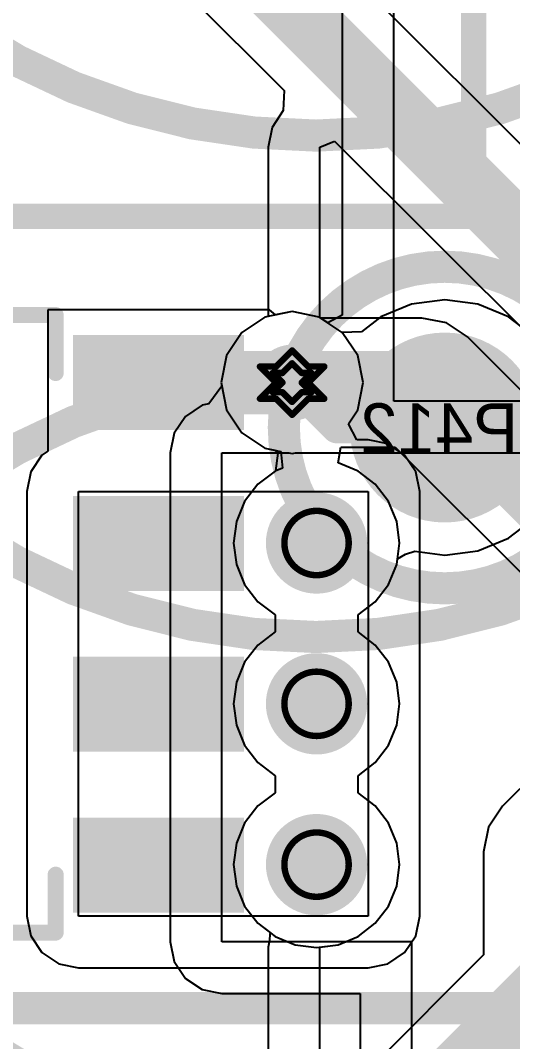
# Model space of a CAD drawing. Header units: millimetres. Extents: x 5 to 399, y 5 to 287.
# Drawn here: x 197.62 to 201.51, y 135.9 to 143.96 of the extents above; entities that cross this region are included whole.
import ezdxf

# ---------------------------------------------------------------- set-up
doc = ezdxf.new("R2010")
doc.units = ezdxf.units.MM
for name, color, linetype in [('BottomLayer', 5, 'Continuous'), ('BottomOverlay', 54, 'Continuous'), ('BottomPaste', 16, 'Continuous'), ('BottomSolder', 6, 'Continuous'), ('DrillDrawing', 1, 'Continuous'), ('DrillGuide', 244, 'Continuous'), ('Mechanical7', 56, 'Continuous'), ('MidLayer1', 16, 'Continuous'), ('MidLayer2', 76, 'Continuous'), ('MultiLayer', 9, 'Continuous'), ('TopLayer', 1, 'Continuous'), ('TopOverlay', 2, 'Continuous'), ('TopPaste', 8, 'Continuous'), ('TopSolder', 216, 'Continuous'), ('ViaHoleLayer', 16, 'Continuous')]:
    doc.layers.add(name, color=color, linetype=linetype)

# ---------------------------------------------------------------- blocks, each defined once
blk = doc.blocks.new('TP1_5MM_B_133')
at = {"layer": 'BottomLayer', "const_width": 0.75}
blk.add_lwpolyline([(-0.375, 0, 1), (0.375, 0, 1)], format="xyb", close=True, dxfattribs=at)
at = {"layer": 'BottomOverlay'}
for points, const_width in [([(1.27, 0, 1), (-1.27, 0, 1)], 0.254), ([(-1.3335, 0, 1), (-1.2065, 0, 1)], 0.127), ([(1.2065, 0, 1), (1.3335, 0, 1)], 0.127)]:
    blk.add_lwpolyline(points, format="xyb", close=True, dxfattribs=dict(at, const_width=const_width))
at = {"layer": 'BottomPaste', "const_width": 0.75}
blk.add_lwpolyline([(-0.375, 0, 1), (0.375, 0, 1)], format="xyb", close=True, dxfattribs=at)
at = {"layer": 'BottomSolder', "const_width": 0.75}
blk.add_lwpolyline([(-0.375, 0, 1), (0.375, 0, 1)], format="xyb", close=True, dxfattribs=at)
blk = doc.blocks.new('PQFN_8_MULTI_206')
at = {"layer": 'TopLayer'}
for p, q in [((2.667, 2.586), (-2.667, 2.586)), ((-2.667, 2.586), (-2.667, 1.7732)), ((2.667, 1.7732), (2.667, 2.586)), ((-2.667, 1.7732), (-2.2606, 1.7732)), ((-2.2606, 1.7732), (-2.2606, 1.4478)), ((2.2606, 1.4478), (2.2606, 1.7732)), ((2.2606, 1.7732), (2.667, 1.7732)), ((-2.2606, 1.4478), (-2.667, 1.4478)), ((-2.667, 1.4478), (-2.667, 0.7874)), ((2.667, 1.4478), (2.2606, 1.4478)), ((2.667, 0.7874), (2.667, 1.4478)), ((-2.667, 0.7874), (-2.2606, 0.7874)), ((-2.2606, 0.7874), (-2.2605, -0.5079)), ((2.2606, -0.508), (2.2606, 0.7874)), ((2.2606, 0.7874), (2.667, 0.7874)), ((-2.2605, -0.5079), (-2.6162, -0.5079)), ((-2.6162, -0.5079), (-2.6162, -0.762)), ((2.6162, -0.508), (2.2606, -0.508)), ((2.6162, -0.762), (2.6162, -0.508)), ((-2.6162, -0.762), (-2.2605, -0.762)), ((-2.2605, -0.762), (-2.2605, -1.0922)), ((2.2606, -1.0922), (2.2606, -0.762)), ((2.2606, -0.762), (2.6162, -0.762)), ((-2.2605, -1.0922), (-2.667, -1.0922)), ((-2.667, -1.0922), (-2.667, -1.7526)), ((2.667, -1.0922), (2.2606, -1.0922)), ((2.667, -1.7526), (2.667, -1.0922)), ((-2.667, -1.7526), (-2.2605, -1.7526)), ((-2.2605, -1.7526), (-2.2605, -2.032)), ((2.2605, -2.032), (2.2605, -1.7526)), ((2.2605, -1.7526), (2.667, -1.7526)), ((-2.2605, -2.032), (2.2605, -2.032))]:
    blk.add_line(p, q, dxfattribs=at)
for points in [[(-2, -1.75), (2, -1.75), (-2, 1.75), (2, 1.75)], [(-2.23, -4.1048), (-1.58, -4.1048), (-2.23, -2.8548), (-1.58, -2.8548)], [(-0.96, -4.1048), (-0.31, -4.1048), (-0.96, -2.8548), (-0.31, -2.8548)], [(0.31, -4.1048), (0.96, -4.1048), (0.31, -2.8548), (0.96, -2.8548)], [(2.23, -2.8548), (1.58, -2.8548), (2.23, -4.1048), (1.58, -4.1048)]]:
    blk.add_solid(points, dxfattribs=at)
at = {"layer": 'TopOverlay', "const_width": 0.127}
for points in [[(-2.4384, -2.2098), (-2.4384, -2.667)], [(2.4384, -2.2098), (2.4384, -2.667)], [(-2.4384, -2.667), (-1.9812, -2.667)], [(1.9812, -2.667), (2.4384, -2.667)]]:
    blk.add_lwpolyline(points, dxfattribs=at)
at = {"layer": 'TopOverlay', "const_width": 0.0635}
for points in [[(-2.4701, -2.2098, 1), (-2.4066, -2.2098, 1)], [(2.4066, -2.2098, 1), (2.4701, -2.2098, 1)], [(-2.4701, -2.667, 1), (-2.4066, -2.667, 1)], [(-2.4701, -2.667, 1), (-2.4066, -2.667, 1)], [(-2.013, -2.667, 1), (-1.9494, -2.667, 1)], [(1.9494, -2.667, 1), (2.013, -2.667, 1)], [(2.4066, -2.667, 1), (2.4701, -2.667, 1)], [(2.4066, -2.667, 1), (2.4701, -2.667, 1)]]:
    blk.add_lwpolyline(points, format="xyb", close=True, dxfattribs=at)
at = {"layer": 'TopPaste'}
for p, q in [((-1.575, 2.442), (-2.2352, 2.442)), ((-2.2352, 2.442), (-2.2352, 1.592)), ((-1.575, 1.592), (-1.575, 2.442)), ((-1.425, 1.592), (-1.425, 2.442)), ((-1.425, 2.442), (-0.575, 2.442)), ((-0.575, 2.442), (-0.575, 1.592)), ((-0.425, 1.575), (-0.425, 2.425)), ((-0.425, 2.425), (0.425, 2.425)), ((0.425, 2.425), (0.425, 1.575)), ((0.575, 1.5944), (0.575, 2.4444)), ((0.575, 2.4444), (1.425, 2.4444)), ((1.425, 2.4444), (1.425, 1.5944)), ((1.575, 1.5944), (1.575, 2.4444)), ((1.575, 2.4444), (2.2352, 2.4444)), ((2.2352, 2.4444), (2.2352, 1.5944)), ((-2.2352, 1.592), (-1.575, 1.592)), ((-0.575, 1.592), (-1.425, 1.592)), ((0.425, 1.575), (-0.425, 1.575)), ((1.425, 1.5944), (0.575, 1.5944)), ((2.2352, 1.5944), (1.575, 1.5944)), ((-1.575, 1.4744), (-2.2352, 1.4744)), ((-2.2352, 1.4744), (-2.2352, 0.6244)), ((-1.575, 0.6244), (-1.575, 1.4744)), ((-1.425, 1.425), (-0.575, 1.425)), ((-1.425, 0.575), (-1.425, 1.425)), ((-0.575, 1.425), (-0.575, 0.575)), ((-0.425, 1.4444), (0.425, 1.4444)), ((-0.425, 0.5944), (-0.425, 1.4444)), ((0.425, 1.4444), (0.425, 0.5944)), ((0.575, 1.4444), (1.425, 1.4444)), ((0.575, 0.5944), (0.575, 1.4444)), ((1.425, 1.4444), (1.425, 0.5944)), ((1.575, 0.575), (1.575, 1.425)), ((1.575, 1.425), (2.2352, 1.425)), ((2.2352, 1.425), (2.2352, 0.575)), ((-2.2352, 0.6244), (-1.575, 0.6244)), ((-0.575, 0.575), (-1.425, 0.575)), ((0.425, 0.5944), (-0.425, 0.5944)), ((1.425, 0.5944), (0.575, 0.5944)), ((2.2352, 0.575), (1.575, 0.575)), ((-1.575, 0.425), (-2.2352, 0.425)), ((-2.2352, 0.425), (-2.2352, -0.425)), ((-1.575, -0.425), (-1.575, 0.425)), ((-1.425, 0.425), (-0.575, 0.425)), ((-1.425, -0.425), (-1.425, 0.425)), ((-0.575, 0.425), (-0.575, -0.425)), ((-0.425, 0.425), (0.425, 0.425)), ((-0.425, -0.425), (-0.425, 0.425)), ((0.425, 0.425), (0.425, -0.425)), ((0.575, 0.425), (1.425, 0.425)), ((0.575, -0.425), (0.575, 0.425)), ((1.425, 0.425), (1.425, -0.425)), ((1.575, -0.425), (1.575, 0.425)), ((1.575, 0.425), (2.2352, 0.425)), ((2.2352, 0.425), (2.2352, -0.425)), ((-2.2352, -0.425), (-1.575, -0.425)), ((-0.575, -0.425), (-1.425, -0.425)), ((0.425, -0.425), (-0.425, -0.425)), ((1.425, -0.425), (0.575, -0.425)), ((2.2352, -0.425), (1.575, -0.425)), ((-1.575, -0.575), (-2.2352, -0.575)), ((-2.2352, -0.575), (-2.2352, -1.425)), ((-1.575, -1.425), (-1.575, -0.575)), ((-1.425, -0.575), (-0.575, -0.575)), ((-1.425, -1.425), (-1.425, -0.575)), ((-0.575, -0.575), (-0.575, -1.425)), ((-0.425, -0.575), (0.425, -0.575)), ((-0.425, -1.425), (-0.425, -0.575)), ((0.425, -0.575), (0.425, -1.425)), ((0.575, -0.575), (1.425, -0.575)), ((0.575, -1.425), (0.575, -0.575)), ((1.425, -0.575), (1.425, -1.425)), ((1.575, -1.425), (1.575, -0.575)), ((1.575, -0.575), (2.2352, -0.575)), ((2.2352, -0.575), (2.2352, -1.425)), ((-2.2352, -1.425), (-1.575, -1.425)), ((-0.575, -1.425), (-1.425, -1.425)), ((0.425, -1.425), (-0.425, -1.425)), ((1.425, -1.425), (0.575, -1.425)), ((2.2352, -1.425), (1.575, -1.425)), ((-1.575, -1.575), (-2.2352, -1.575)), ((-2.2352, -1.575), (-2.2352, -2.0066)), ((-1.575, -2.0066), (-1.575, -1.575)), ((-0.575, -1.575), (-1.425, -1.575)), ((-1.425, -1.575), (-1.425, -2.0066)), ((-0.575, -2.0066), (-0.575, -1.575)), ((0.425, -1.575), (-0.425, -1.575)), ((-0.425, -1.575), (-0.425, -2.0066)), ((0.425, -2.0066), (0.425, -1.575)), ((1.425, -1.575), (0.575, -1.575)), ((0.575, -1.575), (0.575, -2.0066)), ((1.425, -2.0066), (1.425, -1.575)), ((1.575, -2.0066), (1.575, -1.575)), ((1.575, -1.575), (2.2352, -1.575)), ((2.2352, -1.575), (2.2352, -2.0066)), ((-2.2352, -2.0066), (-1.575, -2.0066)), ((-1.425, -2.0066), (-0.575, -2.0066)), ((-0.425, -2.0066), (0.425, -2.0066)), ((0.575, -2.0066), (1.425, -2.0066)), ((2.2352, -2.0066), (1.575, -2.0066))]:
    blk.add_line(p, q, dxfattribs=at)
for points in [[(-2.2, -4.0748), (-1.61, -4.0748), (-2.2, -2.8848), (-1.61, -2.8848)], [(-0.93, -4.0748), (-0.34, -4.0748), (-0.93, -2.8848), (-0.34, -2.8848)], [(0.34, -4.0748), (0.93, -4.0748), (0.34, -2.8848), (0.93, -2.8848)], [(2.2, -2.8848), (1.61, -2.8848), (2.2, -4.0748), (1.61, -4.0748)]]:
    blk.add_solid(points, dxfattribs=at)
at = {"layer": 'TopSolder'}
for points in [[(-2, -1.75), (2, -1.75), (-2, 1.75), (2, 1.75)], [(-2.28, -4.1548), (-1.53, -4.1548), (-2.28, -2.8048), (-1.53, -2.8048)], [(-1.01, -4.1548), (-0.26, -4.1548), (-1.01, -2.8048), (-0.26, -2.8048)], [(0.26, -4.1548), (1.01, -4.1548), (0.26, -2.8048), (1.01, -2.8048)], [(2.28, -2.8048), (1.53, -2.8048), (2.28, -4.1548), (1.53, -4.1548)]]:
    blk.add_solid(points, dxfattribs=at)
blk = doc.blocks.new('P____ID_278')
at = {"layer": 'TopOverlay', "const_width": 0.2}
for points in [[(32, -9.967), (32, 0.033)], [(0, -9.967), (32, -9.967)]]:
    blk.add_lwpolyline(points, dxfattribs=at)
at = {"layer": 'TopOverlay', "const_width": 0.1}
blk.add_lwpolyline([(31.95, -9.967, 1), (32.05, -9.967, 1)], format="xyb", close=True, dxfattribs=at)
blk.add_lwpolyline([(31.95, -9.967, 1), (32.05, -9.967, 1)], format="xyb", close=True, dxfattribs=at)

msp = doc.modelspace()

# ---------------------------------------------------------------- linework, layer by layer
at = {"layer": 'BottomLayer'}
for p, q in [((200.7099, 141.7215), (200.4667, 141.6207)), ((200.971, 141.7558), (200.7099, 141.7215)), ((201.2321, 141.7215), (200.971, 141.7558)), ((201.4753, 141.6207), (201.2321, 141.7215)), ((199.5516, 141.6199), (199.3697, 141.4983)), ((199.7662, 141.6626), (199.5516, 141.6199)), ((199.9808, 141.6199), (199.7662, 141.6626)), ((200.1627, 141.4983), (199.9808, 141.6199)), ((200.4667, 141.6207), (200.3127, 141.5025)), ((201.6842, 141.4604), (201.4753, 141.6207)), ((199.3697, 141.4983), (199.2481, 141.3164)), ((200.3127, 141.5025), (200.1627, 141.4983)), ((199.2481, 141.3164), (199.2054, 141.1018)), ((199.2054, 141.1018), (199.2481, 140.8872)), ((199.2481, 140.8872), (199.3697, 140.7053)), ((199.3697, 140.7053), (199.5516, 140.5837)), ((199.5516, 140.5837), (199.6761, 140.5589)), ((199.6761, 140.5589), (199.6891, 140.4269)), ((199.6891, 140.4269), (199.6314, 140.403)), ((199.6314, 140.403), (199.4956, 140.2988)), ((199.4956, 140.2988), (199.3914, 140.163)), ((199.3914, 140.163), (199.3259, 140.0049)), ((199.3259, 140.0049), (199.3036, 139.8352)), ((201.4753, 139.8737), (201.6842, 140.034)), ((201.2321, 139.7729), (201.4753, 139.8737)), ((199.3036, 139.8352), (199.3259, 139.6655)), ((200.6622, 139.747), (200.7343, 139.7697)), ((200.7343, 139.7697), (200.971, 139.7386)), ((200.971, 139.7386), (201.2321, 139.7729)), ((200.5925, 139.6655), (200.5983, 139.7101)), ((200.5983, 139.7101), (200.6622, 139.747)), ((199.3259, 139.6655), (199.3914, 139.5074)), ((200.527, 139.5074), (200.5925, 139.6655)), ((199.3914, 139.5074), (199.4956, 139.3716)), ((200.4228, 139.3716), (200.527, 139.5074)), ((199.4956, 139.3716), (199.6314, 139.2674)), ((200.287, 139.2674), (200.4228, 139.3716)), ((199.6314, 139.2674), (199.6314, 139.133)), ((200.287, 139.133), (200.287, 139.2674)), ((199.6314, 139.133), (199.4956, 139.0288)), ((200.4228, 139.0288), (200.287, 139.133)), ((199.4956, 139.0288), (199.3914, 138.893)), ((200.527, 138.893), (200.4228, 139.0288)), ((199.3914, 138.893), (199.3259, 138.7349)), ((200.5925, 138.7349), (200.527, 138.893)), ((199.3259, 138.7349), (199.3036, 138.5652)), ((200.6148, 138.5652), (200.5925, 138.7349)), ((199.3036, 138.5652), (199.3259, 138.3955)), ((200.5925, 138.3955), (200.6148, 138.5652)), ((199.3259, 138.3955), (199.3914, 138.2374)), ((200.527, 138.2374), (200.5925, 138.3955)), ((199.3914, 138.2374), (199.4956, 138.1016)), ((200.4228, 138.1016), (200.527, 138.2374)), ((199.4956, 138.1016), (199.6314, 137.9974)), ((200.287, 137.9974), (200.4228, 138.1016)), ((199.6314, 137.9974), (199.6314, 137.863)), ((200.287, 137.863), (200.287, 137.9974)), ((199.6314, 137.863), (199.4956, 137.7588)), ((200.4228, 137.7588), (200.287, 137.863)), ((199.4956, 137.7588), (199.3914, 137.623)), ((200.527, 137.623), (200.4228, 137.7588)), ((199.3914, 137.623), (199.3259, 137.4649)), ((200.5925, 137.4649), (200.527, 137.623)), ((199.3259, 137.4649), (199.3036, 137.2952)), ((200.6148, 137.2952), (200.5925, 137.4649)), ((199.3036, 137.2952), (199.3259, 137.1255)), ((200.5925, 137.1255), (200.6148, 137.2952)), ((199.3259, 137.1255), (199.3914, 136.9674)), ((200.527, 136.9674), (200.5925, 137.1255)), ((199.3914, 136.9674), (199.4956, 136.8316)), ((200.4228, 136.8316), (200.527, 136.9674)), ((199.4956, 136.8316), (199.6314, 136.7274)), ((200.287, 136.7274), (200.4228, 136.8316)), ((199.6314, 136.7274), (199.7895, 136.6619)), ((200.1289, 136.6619), (200.287, 136.7274)), ((199.7895, 136.6619), (199.9592, 136.6396)), ((199.9592, 136.6396), (200.1289, 136.6619))]:
    msp.add_line(p, q, dxfattribs=at)
for points, const_width in [([(199.6162, 141.1018, 1), (199.9162, 141.1018, 1)], 0.3), ([(199.7037, 141.1018, 1), (199.8287, 141.1018, 1)], 0.125), ([(200.0583, 140.7472, 1), (200.1833, 140.7472, 1)], 0.125), ([(200.0583, 140.7472, 1), (200.1833, 140.7472, 1)], 0.125), ([(200.9085, 140.7472, 1), (201.0335, 140.7472, 1)], 0.125), ([(199.7592, 139.8352, 1), (200.1592, 139.8352, 1)], 0.4), ([(199.7592, 138.5652, 1), (200.1592, 138.5652, 1)], 0.4), ([(199.7592, 137.2952, 1), (200.1592, 137.2952, 1)], 0.4)]:
    msp.add_lwpolyline(points, format="xyb", close=True, dxfattribs=dict(at, const_width=const_width))
at = {"layer": 'BottomLayer', "const_width": 0.25}
for points in [[(199.7662, 141.1018), (200.1208, 140.7472)], [(200.1208, 140.7472), (200.971, 140.7472)]]:
    msp.add_lwpolyline(points, dxfattribs=at)
at = {"layer": 'DrillDrawing', "const_width": 0.0508}
for points in [[(199.6392, 141.2288), (199.7662, 141.3558)], [(199.7662, 141.3558), (199.8932, 141.2288)], [(199.5122, 141.2288), (199.6392, 141.1018)], [(199.5122, 141.2288), (199.6392, 141.2288)], [(199.69, 141.178), (199.7662, 141.2542)], [(199.7662, 141.2542), (199.8424, 141.178)], [(199.8932, 141.2288), (200.0202, 141.2288)], [(199.8932, 141.1018), (200.0202, 141.2288)], [(199.6138, 141.178), (199.69, 141.1018)], [(199.6138, 141.178), (199.69, 141.178)], [(199.8424, 141.178), (199.9186, 141.178)], [(199.8424, 141.1018), (199.9186, 141.178)], [(199.5122, 140.9748), (199.6392, 141.1018)], [(199.6138, 141.0256), (199.69, 141.1018)], [(199.6138, 141.0256), (199.69, 141.0256)], [(199.69, 141.0256), (199.7662, 140.9494)], [(199.7662, 140.9494), (199.8424, 141.0256)], [(199.8424, 141.1018), (199.9186, 141.0256)], [(199.8424, 141.0256), (199.9186, 141.0256)], [(199.8932, 141.1018), (200.0202, 140.9748)], [(199.5122, 140.9748), (199.6392, 140.9748)], [(199.6392, 140.9748), (199.7662, 140.8478)], [(199.7662, 140.8478), (199.8932, 140.9748)], [(199.8932, 140.9748), (200.0202, 140.9748)]]:
    msp.add_lwpolyline(points, dxfattribs=at)
at = {"layer": 'DrillDrawing'}
for points, const_width in [([(199.7535, 141.3558, 1), (199.7789, 141.3558, 1)], 0.0254), ([(199.7535, 141.3558, 1), (199.7789, 141.3558, 1)], 0.0254), ([(199.4995, 141.2288, 1), (199.5249, 141.2288, 1)], 0.0254), ([(199.4995, 141.2288, 1), (199.5249, 141.2288, 1)], 0.0254), ([(199.6265, 141.2288, 1), (199.6519, 141.2288, 1)], 0.0254), ([(199.6265, 141.2288, 1), (199.6519, 141.2288, 1)], 0.0254), ([(199.7535, 141.2542, 1), (199.7789, 141.2542, 1)], 0.0254), ([(199.7535, 141.2542, 1), (199.7789, 141.2542, 1)], 0.0254), ([(199.8805, 141.2288, 1), (199.9059, 141.2288, 1)], 0.0254), ([(199.8805, 141.2288, 1), (199.9059, 141.2288, 1)], 0.0254), ([(200.0075, 141.2288, 1), (200.0329, 141.2288, 1)], 0.0254), ([(200.0075, 141.2288, 1), (200.0329, 141.2288, 1)], 0.0254), ([(199.6011, 141.178, 1), (199.6265, 141.178, 1)], 0.0254), ([(199.6011, 141.178, 1), (199.6265, 141.178, 1)], 0.0254), ([(199.6773, 141.178, 1), (199.7027, 141.178, 1)], 0.0254), ([(199.6773, 141.178, 1), (199.7027, 141.178, 1)], 0.0254), ([(199.8297, 141.178, 1), (199.8551, 141.178, 1)], 0.0254), ([(199.8297, 141.178, 1), (199.8551, 141.178, 1)], 0.0254), ([(199.9059, 141.178, 1), (199.9313, 141.178, 1)], 0.0254), ([(199.9059, 141.178, 1), (199.9313, 141.178, 1)], 0.0254), ([(199.6011, 141.0256, 1), (199.6265, 141.0256, 1)], 0.0254), ([(199.6011, 141.0256, 1), (199.6265, 141.0256, 1)], 0.0254), ([(199.6265, 141.1018, 1), (199.6519, 141.1018, 1)], 0.0254), ([(199.6265, 141.1018, 1), (199.6519, 141.1018, 1)], 0.0254), ([(199.6773, 141.1018, 1), (199.7027, 141.1018, 1)], 0.0254), ([(199.6773, 141.1018, 1), (199.7027, 141.1018, 1)], 0.0254), ([(199.6773, 141.0256, 1), (199.7027, 141.0256, 1)], 0.0254), ([(199.6773, 141.0256, 1), (199.7027, 141.0256, 1)], 0.0254), ([(199.8297, 141.1018, 1), (199.8551, 141.1018, 1)], 0.0254), ([(199.8297, 141.1018, 1), (199.8551, 141.1018, 1)], 0.0254), ([(199.8297, 141.0256, 1), (199.8551, 141.0256, 1)], 0.0254), ([(199.8297, 141.0256, 1), (199.8551, 141.0256, 1)], 0.0254), ([(199.8805, 141.1018, 1), (199.9059, 141.1018, 1)], 0.0254), ([(199.8805, 141.1018, 1), (199.9059, 141.1018, 1)], 0.0254), ([(199.9059, 141.0256, 1), (199.9313, 141.0256, 1)], 0.0254), ([(199.9059, 141.0256, 1), (199.9313, 141.0256, 1)], 0.0254), ([(199.4995, 140.9748, 1), (199.5249, 140.9748, 1)], 0.0254), ([(199.4995, 140.9748, 1), (199.5249, 140.9748, 1)], 0.0254), ([(199.6265, 140.9748, 1), (199.6519, 140.9748, 1)], 0.0254), ([(199.6265, 140.9748, 1), (199.6519, 140.9748, 1)], 0.0254), ([(199.7535, 140.9494, 1), (199.7789, 140.9494, 1)], 0.0254), ([(199.7535, 140.9494, 1), (199.7789, 140.9494, 1)], 0.0254), ([(199.8805, 140.9748, 1), (199.9059, 140.9748, 1)], 0.0254), ([(199.8805, 140.9748, 1), (199.9059, 140.9748, 1)], 0.0254), ([(200.0075, 140.9748, 1), (200.0329, 140.9748, 1)], 0.0254), ([(200.0075, 140.9748, 1), (200.0329, 140.9748, 1)], 0.0254), ([(199.7535, 140.8478, 1), (199.7789, 140.8478, 1)], 0.0254), ([(199.7535, 140.8478, 1), (199.7789, 140.8478, 1)], 0.0254), ([(200.2132, 139.8352, 1), (199.7052, 139.8352, 1)], 0.0508), ([(199.6925, 139.8352, 1), (199.7179, 139.8352, 1)], 0.0254), ([(200.2005, 139.8352, 1), (200.2259, 139.8352, 1)], 0.0254), ([(200.2132, 138.5652, 1), (199.7052, 138.5652, 1)], 0.0508), ([(199.6925, 138.5652, 1), (199.7179, 138.5652, 1)], 0.0254), ([(200.2005, 138.5652, 1), (200.2259, 138.5652, 1)], 0.0254), ([(200.2132, 137.2952, 1), (199.7052, 137.2952, 1)], 0.0508), ([(199.6925, 137.2952, 1), (199.7179, 137.2952, 1)], 0.0254), ([(200.2005, 137.2952, 1), (200.2259, 137.2952, 1)], 0.0254)]:
    msp.add_lwpolyline(points, format="xyb", close=True, dxfattribs=dict(at, const_width=const_width))
at = {"layer": 'DrillGuide'}
for points, const_width in [([(199.7037, 141.1018, 1), (199.8287, 141.1018, 1)], 0.125), ([(199.8592, 139.8352, 1), (200.0592, 139.8352, 1)], 0.2), ([(199.8592, 138.5652, 1), (200.0592, 138.5652, 1)], 0.2), ([(199.8592, 137.2952, 1), (200.0592, 137.2952, 1)], 0.2)]:
    msp.add_lwpolyline(points, format="xyb", close=True, dxfattribs=dict(at, const_width=const_width))
at = {"layer": 'Mechanical7', "const_width": 0.254}
for points in [[(204.9547, 148.0528, 1), (194.9547, 148.0528, 1)], [(204.9547, 144.0928, 1), (194.9547, 144.0928, 1)], [(204.9547, 140.1328, 1), (194.9547, 140.1328, 1)], [(204.9547, 136.1728, 1), (194.9547, 136.1728, 1)]]:
    msp.add_lwpolyline(points, format="xyb", close=True, dxfattribs=at)
at = {"layer": 'MidLayer1'}
for p, q in [((197.5128, 145.5992), (199.7041, 143.4079)), ((202.3823, 142.1717), (199.9846, 144.5693)), ((199.7041, 143.4079), (199.6962, 143.2499)), ((199.6962, 143.2499), (199.6078, 143.1176)), ((199.6078, 143.1176), (199.5768, 142.9615)), ((199.9846, 142.9615), (200.1019, 143.0101)), ((200.1019, 143.0101), (202.9261, 140.1859)), ((199.5768, 142.9615), (199.5768, 141.6249)), ((199.9846, 141.6173), (199.9846, 142.9615)), ((199.5516, 141.6199), (199.3697, 141.4983)), ((199.5768, 141.6249), (199.5516, 141.6199)), ((199.9932, 141.6116), (199.9846, 141.6173)), ((200.7909, 141.6116), (199.9932, 141.6116)), ((200.986, 141.5728), (200.7909, 141.6116)), ((201.1514, 141.4623), (200.986, 141.5728)), ((199.3697, 141.4983), (199.2481, 141.3164)), ((202.5735, 140.0402), (201.1514, 141.4623)), ((199.2481, 141.3164), (199.2054, 141.1018)), ((199.2054, 141.1018), (199.2481, 140.8872)), ((199.2481, 140.8872), (199.3697, 140.7053)), ((199.3697, 140.7053), (199.5516, 140.5837)), ((199.5516, 140.5837), (199.6308, 140.568)), ((199.6308, 140.568), (199.6523, 140.5442)), ((200.1289, 140.4685), (200.1496, 140.592)), ((200.1496, 140.592), (200.5798, 140.592)), ((200.5798, 140.592), (202.0019, 139.1699)), ((199.6523, 140.5442), (199.6354, 140.4046)), ((200.287, 140.403), (200.1289, 140.4685)), ((199.6314, 140.403), (199.4956, 140.2988)), ((199.6354, 140.4046), (199.6314, 140.403)), ((200.4228, 140.2988), (200.287, 140.403)), ((199.4956, 140.2988), (199.3914, 140.163)), ((200.527, 140.163), (200.4228, 140.2988)), ((199.3914, 140.163), (199.3259, 140.0049)), ((200.5925, 140.0049), (200.527, 140.163)), ((199.3259, 140.0049), (199.3036, 139.8352)), ((200.6148, 139.8352), (200.5925, 140.0049)), ((199.3036, 139.8352), (199.3259, 139.6655)), ((200.5925, 139.6655), (200.6148, 139.8352)), ((199.3259, 139.6655), (199.3914, 139.5074)), ((200.527, 139.5074), (200.5925, 139.6655)), ((199.3914, 139.5074), (199.4956, 139.3716)), ((200.4228, 139.3716), (200.527, 139.5074)), ((199.4956, 139.3716), (199.6314, 139.2674)), ((200.287, 139.2674), (200.4228, 139.3716)), ((199.6314, 139.2674), (199.6314, 139.133)), ((200.287, 139.133), (200.287, 139.2674)), ((199.6314, 139.133), (199.4956, 139.0288)), ((200.4228, 139.0288), (200.287, 139.133)), ((199.4956, 139.0288), (199.3914, 138.893)), ((200.527, 138.893), (200.4228, 139.0288)), ((199.3914, 138.893), (199.3259, 138.7349)), ((200.5925, 138.7349), (200.527, 138.893)), ((202.5638, 138.8936), (201.4275, 137.7573)), ((199.3259, 138.7349), (199.3036, 138.5652)), ((200.6148, 138.5652), (200.5925, 138.7349)), ((199.3036, 138.5652), (199.3259, 138.3955)), ((200.5925, 138.3955), (200.6148, 138.5652)), ((199.3259, 138.3955), (199.3914, 138.2374)), ((200.527, 138.2374), (200.5925, 138.3955)), ((199.3914, 138.2374), (199.4956, 138.1016)), ((200.4228, 138.1016), (200.527, 138.2374)), ((199.4956, 138.1016), (199.6314, 137.9974)), ((200.287, 137.9974), (200.4228, 138.1016)), ((199.6314, 137.9974), (199.6314, 137.863)), ((200.287, 137.863), (200.287, 137.9974)), ((199.6314, 137.863), (199.4956, 137.7588)), ((200.4228, 137.7588), (200.287, 137.863)), ((199.4956, 137.7588), (199.3914, 137.623)), ((200.527, 137.623), (200.4228, 137.7588)), ((201.4275, 137.7573), (201.317, 137.5919)), ((199.3914, 137.623), (199.3259, 137.4649)), ((200.5925, 137.4649), (200.527, 137.623)), ((201.317, 137.5919), (201.2782, 137.3968)), ((199.3259, 137.4649), (199.3036, 137.2952)), ((200.6148, 137.2952), (200.5925, 137.4649)), ((201.2782, 137.3968), (201.2782, 136.582)), ((199.3036, 137.2952), (199.3259, 137.1255)), ((200.5925, 137.1255), (200.6148, 137.2952)), ((199.3259, 137.1255), (199.3914, 136.9674)), ((200.527, 136.9674), (200.5925, 137.1255)), ((199.3914, 136.9674), (199.4956, 136.8316)), ((200.4228, 136.8316), (200.527, 136.9674)), ((199.4956, 136.8316), (199.5943, 136.7559)), ((200.287, 136.7274), (200.4228, 136.8316)), ((199.5872, 136.6953), (199.5768, 136.6429)), ((199.5907, 136.7485), (199.5872, 136.6953)), ((199.5943, 136.7559), (199.5907, 136.7485)), ((200.1289, 136.6619), (200.287, 136.7274)), ((199.5768, 136.6429), (199.5768, 135.4543)), ((199.9846, 136.6429), (200.1289, 136.6619)), ((199.9846, 135.4543), (199.9846, 136.6429)), ((201.2782, 136.582), (200.1019, 135.4057))]:
    msp.add_line(p, q, dxfattribs=at)
at = {"layer": 'MidLayer1', "const_width": 0.5}
for points in [[(197.724, 146.109), (203.2866, 140.5464)], [(199.7662, 141.1018), (200.7909, 141.1018)], [(200.7909, 141.1018), (202.3623, 139.5304)], [(197.0228, 131.6056), (201.788, 136.3708)]]:
    msp.add_lwpolyline(points, dxfattribs=at)
at = {"layer": 'MidLayer1'}
for points, const_width in [([(199.6162, 141.1018, 1), (199.9162, 141.1018, 1)], 0.3), ([(199.6412, 141.1018, 1), (199.8912, 141.1018, 1)], 0.25), ([(200.6659, 141.1018, 1), (200.9159, 141.1018, 1)], 0.25), ([(200.6659, 141.1018, 1), (200.9159, 141.1018, 1)], 0.25), ([(199.7592, 139.8352, 1), (200.1592, 139.8352, 1)], 0.4), ([(199.7592, 138.5652, 1), (200.1592, 138.5652, 1)], 0.4), ([(199.7592, 137.2952, 1), (200.1592, 137.2952, 1)], 0.4)]:
    msp.add_lwpolyline(points, format="xyb", close=True, dxfattribs=dict(at, const_width=const_width))
at = {"layer": 'MidLayer2'}
for p, q in [((200.161, 145.1164), (200.161, 141.6342)), ((200.5688, 140.9542), (200.5688, 145.1164)), ((199.5516, 141.6199), (199.3697, 141.4983)), ((199.7662, 141.6626), (199.5516, 141.6199)), ((199.9808, 141.6199), (199.7662, 141.6626)), ((200.049, 141.5743), (199.9808, 141.6199)), ((200.161, 141.6342), (200.049, 141.5743)), ((199.3697, 141.4983), (199.2481, 141.3164)), ((199.2481, 141.3164), (199.2054, 141.1018)), ((199.2109, 141.0742), (199.1094, 140.9337)), ((199.2054, 141.1018), (199.2109, 141.0742)), ((199.0563, 140.9232), (198.924, 140.8348)), ((199.1094, 140.9337), (199.0563, 140.9232)), ((203.7124, 140.9542), (200.5688, 140.9542)), ((198.924, 140.8348), (198.8356, 140.7025)), ((198.8356, 140.7025), (198.8046, 140.5464)), ((198.8046, 140.5464), (198.8046, 136.6856)), ((199.2124, 136.6856), (199.2124, 140.5464)), ((199.2124, 140.5464), (199.7392, 140.5464)), ((199.7392, 140.5464), (199.7662, 140.541)), ((199.7662, 140.541), (199.7932, 140.5464)), ((199.7932, 140.5464), (203.7124, 140.5464)), ((198.8046, 136.6856), (198.8356, 136.5295)), ((200.7124, 136.6856), (199.2124, 136.6856)), ((200.7124, 129.3704), (200.7124, 136.6856)), ((198.8356, 136.5295), (198.924, 136.3972)), ((198.924, 136.3972), (199.0563, 136.3088)), ((199.0563, 136.3088), (199.2124, 136.2778)), ((199.2124, 136.2778), (200.3046, 136.2778)), ((200.3046, 136.2778), (200.3046, 132.0134))]:
    msp.add_line(p, q, dxfattribs=at)
for points, const_width in [([(199.6162, 141.1018, 1), (199.9162, 141.1018, 1)], 0.3), ([(199.7592, 139.8352, 1), (200.1592, 139.8352, 1)], 0.4), ([(199.7592, 138.5652, 1), (200.1592, 138.5652, 1)], 0.4), ([(199.7592, 137.2952, 1), (200.1592, 137.2952, 1)], 0.4)]:
    msp.add_lwpolyline(points, format="xyb", close=True, dxfattribs=dict(at, const_width=const_width))
at = {"layer": 'MultiLayer'}
for points, const_width in [([(199.6162, 141.1018, 1), (199.9162, 141.1018, 1)], 0.3), ([(199.7592, 139.8352, 1), (200.1592, 139.8352, 1)], 0.4), ([(199.7592, 138.5652, 1), (200.1592, 138.5652, 1)], 0.4), ([(199.7592, 137.2952, 1), (200.1592, 137.2952, 1)], 0.4)]:
    msp.add_lwpolyline(points, format="xyb", close=True, dxfattribs=dict(at, const_width=const_width))
at = {"layer": 'TopLayer'}
for p, q in [((199.5874, 141.6768), (197.8374, 141.6768)), ((197.8374, 141.6768), (197.8374, 140.5608)), ((199.6362, 141.6367), (199.5874, 141.6768)), ((199.5874, 141.6768), (199.5874, 141.6768)), ((199.7662, 141.6626), (199.6362, 141.6367)), ((199.9808, 141.6199), (199.7662, 141.6626)), ((200.1627, 141.4983), (199.9808, 141.6199)), ((200.2843, 141.3164), (200.1627, 141.4983)), ((200.327, 141.1018), (200.2843, 141.3164)), ((200.2843, 140.8872), (200.327, 141.1018)), ((200.2103, 140.7764), (200.2843, 140.8872)), ((200.2782, 140.6494), (200.2103, 140.7764)), ((200.3656, 140.6494), (200.2782, 140.6494)), ((200.5217, 140.6184), (200.3656, 140.6494)), ((200.654, 140.53), (200.5217, 140.6184)), ((197.7912, 140.53), (197.7028, 140.3977)), ((197.8374, 140.5608), (197.7912, 140.53)), ((200.7424, 140.3977), (200.654, 140.53)), ((197.7028, 140.3977), (197.6718, 140.2416)), ((200.7734, 140.2416), (200.7424, 140.3977)), ((197.6718, 140.2416), (197.6718, 136.8888)), ((198.0796, 136.8888), (198.0796, 140.2416)), ((198.0796, 140.2416), (200.3656, 140.2416)), ((200.3656, 140.2416), (200.3656, 136.8888)), ((200.7734, 136.8888), (200.7734, 140.2416)), ((197.6718, 136.8888), (197.7028, 136.7327)), ((200.3656, 136.8888), (198.0796, 136.8888)), ((200.7424, 136.7327), (200.7734, 136.8888)), ((197.7028, 136.7327), (197.7912, 136.6004)), ((200.654, 136.6004), (200.7424, 136.7327)), ((197.7912, 136.6004), (197.9235, 136.512)), ((200.5217, 136.512), (200.654, 136.6004)), ((197.9235, 136.512), (198.0796, 136.481)), ((198.0796, 136.481), (200.3656, 136.481)), ((200.3656, 136.481), (200.5217, 136.512))]:
    msp.add_line(p, q, dxfattribs=at)
for points, const_width in [([(199.6162, 141.1018, 1), (199.9162, 141.1018, 1)], 0.3), ([(198.5874, 141.1018, 1), (198.8374, 141.1018, 1)], 0.25), ([(199.6412, 141.1018, 1), (199.8912, 141.1018, 1)], 0.25), ([(199.7592, 139.8352, 1), (200.1592, 139.8352, 1)], 0.4), ([(199.7592, 138.5652, 1), (200.1592, 138.5652, 1)], 0.4), ([(199.7592, 137.2952, 1), (200.1592, 137.2952, 1)], 0.4)]:
    msp.add_lwpolyline(points, format="xyb", close=True, dxfattribs=dict(at, const_width=const_width))
at = {"layer": 'TopLayer', "const_width": 0.5}
msp.add_lwpolyline([(198.7124, 141.1018), (199.7662, 141.1018)], dxfattribs=at)
at = {"layer": 'TopOverlay', "const_width": 0.254}
msp.add_lwpolyline([(185.0602, 136.161), (202.0602, 136.161)], dxfattribs=at)
at = {"layer": 'ViaHoleLayer'}
for points, const_width in [([(199.7037, 141.1018, 1), (199.8287, 141.1018, 1)], 0.125), ([(199.8592, 139.8352, 1), (200.0592, 139.8352, 1)], 0.2), ([(199.8592, 138.5652, 1), (200.0592, 138.5652, 1)], 0.2), ([(199.8592, 137.2952, 1), (200.0592, 137.2952, 1)], 0.2)]:
    msp.add_lwpolyline(points, format="xyb", close=True, dxfattribs=dict(at, const_width=const_width))

# ---------------------------------------------------------------- block references
for name, p, rotation in [('P____ID_278', (169.1998, 152.3828), 360), ('TP1_5MM_B_133', (200.971, 140.7472), 90), ('PQFN_8_MULTI_206', (195.2326, 139.1968), 90)]:
    msp.add_blockref(name, p, dxfattribs=dict(rotation=rotation))

# ---------------------------------------------------------------- texts
at = {"layer": 'BottomOverlay', "text_generation_flag": 2}
msp.add_text('TP412', height=0.4, dxfattribs=at).set_placement((201.8792, 140.5382))

doc.saveas('drawing.dxf')
